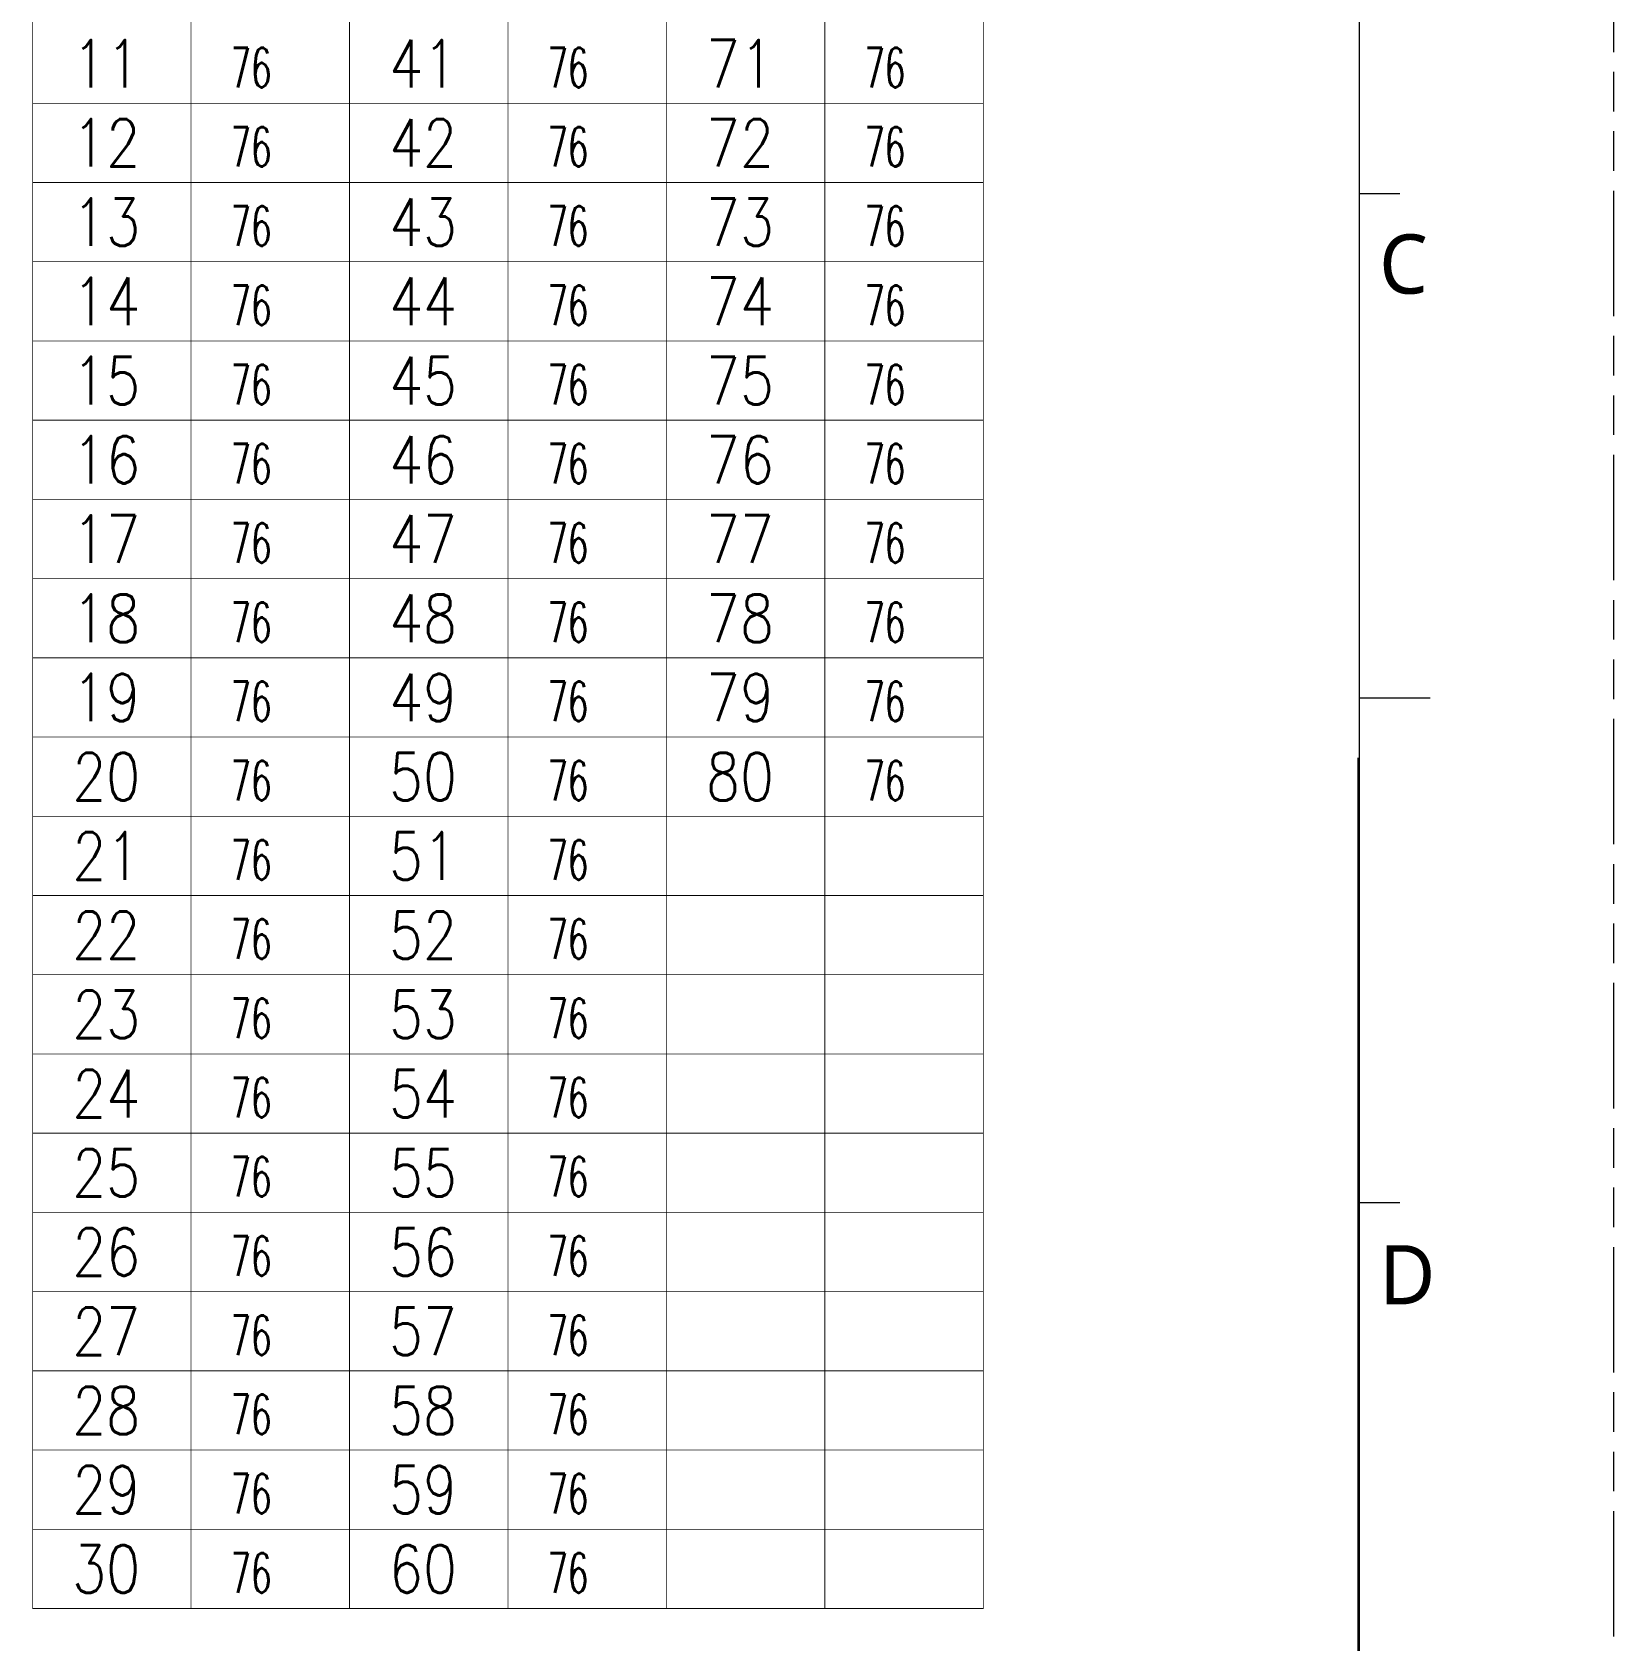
# Model space of a CAD drawing. Extents: x 726 to 4465, y 139 to 737.
# Drawn here: x 4345.4 to 4465.2, y 413.7 to 535.6 of the extents above; entities that cross this region are included whole.
import ezdxf

# ---------------------------------------------------------------- set-up
doc = ezdxf.new("R2010")
doc.units = 0
doc.linetypes.add('PHANTOM', pattern=[29.5, 9.5, -1.5, 3, -1.5, 3, -1.5, 9.5])
doc.layers.get('0').update_dxf_attribs({"lineweight": 5})
doc.layers.add('0PAPERF', color=2, linetype='PHANTOM', lineweight=5, plot=False)
for name, color, linetype in [('biaozhu3', 10, 'Continuous'), ('quyukuang', 9, 'Continuous'), ('鵬鼎', 5, 'Continuous')]:
    doc.layers.add(name, color=color, linetype=linetype)
doc.styles.get("Standard").update_dxf_attribs({"font": 'txt.shx'})

# ---------------------------------------------------------------- blocks, each defined once
blk = doc.blocks.new('PAD_R9')
at = {"layer": 'quyukuang', "const_width": 0.5}
blk.add_lwpolyline([(0.25, 0, 1), (-0.25, 0, 1)], format="xyb", close=True, dxfattribs=at)

msp = doc.modelspace()

# ---------------------------------------------------------------- linework, layer by layer
for p, q in [((4445.96, 306.28), (4445.96, 714.43)), ((4445.96, 523.34), (4449.02, 523.34)), ((4445.96, 485.13), (4451.31, 485.13)), ((4445.84, 480.6), (4445.84, 393.12)), ((4445.96, 446.91), (4449.02, 446.91))]:
    msp.add_line(p, q)
at = {"layer": '0PAPERF'}
msp.add_line((4465.23, 294.05), (4465.23, 737.37), dxfattribs=at)
at = {"layer": 'biaozhu3', "const_width": 0.06}
for points in [[(4345.47, 602.17), (4345.47, 416.17)], [(4357.47, 602.17), (4357.47, 416.17)], [(4369.47, 602.17), (4369.47, 416.17)], [(4381.47, 602.17), (4381.47, 416.17)], [(4393.47, 602.17), (4393.47, 416.17)], [(4405.47, 602.17), (4405.47, 416.17)], [(4417.47, 602.17), (4417.47, 416.17)], [(4345.47, 530.17), (4417.47, 530.17)], [(4345.47, 524.17), (4417.47, 524.17)], [(4345.47, 518.17), (4417.47, 518.17)], [(4345.47, 512.17), (4417.47, 512.17)], [(4345.47, 506.17), (4417.47, 506.17)], [(4345.47, 500.17), (4417.47, 500.17)], [(4345.47, 494.17), (4417.47, 494.17)], [(4345.47, 488.17), (4417.47, 488.17)], [(4345.47, 482.17), (4417.47, 482.17)], [(4345.47, 476.17), (4417.47, 476.17)], [(4345.47, 470.17), (4417.47, 470.17)], [(4345.47, 464.17), (4417.47, 464.17)], [(4345.47, 458.17), (4417.47, 458.17)], [(4345.47, 452.17), (4417.47, 452.17)], [(4345.47, 446.17), (4417.47, 446.17)], [(4345.47, 440.17), (4417.47, 440.17)], [(4345.47, 434.17), (4417.47, 434.17)], [(4345.47, 428.17), (4417.47, 428.17)], [(4345.47, 422.17), (4417.47, 422.17)], [(4345.47, 416.17), (4417.47, 416.17)]]:
    msp.add_lwpolyline(points, dxfattribs=at)

# ---------------------------------------------------------------- block references
at = {"layer": 'biaozhu3', "xscale": 0.06, "yscale": 0.06, "zscale": 6}
for p in [(4345.47, 530.17), (4417.47, 530.17), (4345.47, 524.17), (4417.47, 524.17), (4345.47, 518.17), (4417.47, 518.17), (4345.47, 512.17), (4417.47, 512.17), (4345.47, 506.17), (4417.47, 506.17), (4345.47, 500.17), (4417.47, 500.17), (4345.47, 494.17), (4417.47, 494.17), (4345.47, 488.17), (4417.47, 488.17), (4345.47, 482.17), (4417.47, 482.17), (4345.47, 476.17), (4417.47, 476.17), (4345.47, 470.17), (4417.47, 470.17), (4345.47, 464.17), (4417.47, 464.17), (4345.47, 458.17), (4417.47, 458.17), (4345.47, 452.17), (4417.47, 452.17), (4345.47, 446.17), (4417.47, 446.17), (4345.47, 440.17), (4417.47, 440.17), (4345.47, 434.17), (4417.47, 434.17), (4345.47, 428.17), (4417.47, 428.17), (4345.47, 422.17), (4417.47, 422.17), (4345.47, 416.17), (4345.47, 416.17), (4357.47, 416.17), (4369.47, 416.17), (4381.47, 416.17), (4393.47, 416.17), (4405.47, 416.17), (4417.47, 416.17), (4417.47, 416.17)]:
    msp.add_blockref('PAD_R9', p, dxfattribs=at)

# ---------------------------------------------------------------- texts
at = {"layer": 'biaozhu3'}
for s, height, width, p in [('11', 3.6, 0.833333, (4348.47, 531.37)), ('41', 3.6, 0.833333, (4372.47, 531.37)), ('71', 3.6, 0.833333, (4396.47, 531.37)), ('76', 3, 0.6, (4360.47, 531.37)), ('76', 3, 0.6, (4384.47, 531.37)), ('76', 3, 0.6, (4408.47, 531.37)), ('12', 3.6, 0.833333, (4348.47, 525.37)), ('42', 3.6, 0.833333, (4372.47, 525.37)), ('72', 3.6, 0.833333, (4396.47, 525.37)), ('76', 3, 0.6, (4360.47, 525.37)), ('76', 3, 0.6, (4384.47, 525.37)), ('76', 3, 0.6, (4408.47, 525.37)), ('13', 3.6, 0.833333, (4348.47, 519.37)), ('43', 3.6, 0.833333, (4372.47, 519.37)), ('73', 3.6, 0.833333, (4396.47, 519.37)), ('76', 3, 0.6, (4360.47, 519.37)), ('76', 3, 0.6, (4384.47, 519.37)), ('76', 3, 0.6, (4408.47, 519.37)), ('14', 3.6, 0.833333, (4348.47, 513.37)), ('44', 3.6, 0.833333, (4372.47, 513.37)), ('74', 3.6, 0.833333, (4396.47, 513.37)), ('76', 3, 0.6, (4360.47, 513.37)), ('76', 3, 0.6, (4384.47, 513.37)), ('76', 3, 0.6, (4408.47, 513.37)), ('15', 3.6, 0.833333, (4348.47, 507.37)), ('45', 3.6, 0.833333, (4372.47, 507.37)), ('75', 3.6, 0.833333, (4396.47, 507.37)), ('76', 3, 0.6, (4360.47, 507.37)), ('76', 3, 0.6, (4384.47, 507.37)), ('76', 3, 0.6, (4408.47, 507.37)), ('16', 3.6, 0.833333, (4348.47, 501.37)), ('46', 3.6, 0.833333, (4372.47, 501.37)), ('76', 3.6, 0.833333, (4396.47, 501.37)), ('76', 3, 0.6, (4360.47, 501.37)), ('76', 3, 0.6, (4384.47, 501.37)), ('76', 3, 0.6, (4408.47, 501.37)), ('17', 3.6, 0.833333, (4348.47, 495.37)), ('76', 3, 0.6, (4360.47, 495.37)), ('47', 3.6, 0.833333, (4372.47, 495.37)), ('76', 3, 0.6, (4384.47, 495.37)), ('77', 3.6, 0.833333, (4396.47, 495.37)), ('76', 3, 0.6, (4408.47, 495.37)), ('18', 3.6, 0.833333, (4348.47, 489.37)), ('76', 3, 0.6, (4360.47, 489.37)), ('48', 3.6, 0.833333, (4372.47, 489.37)), ('76', 3, 0.6, (4384.47, 489.37)), ('78', 3.6, 0.833333, (4396.47, 489.37)), ('76', 3, 0.6, (4408.47, 489.37)), ('19', 3.6, 0.833333, (4348.47, 483.37)), ('76', 3, 0.6, (4360.47, 483.37)), ('49', 3.6, 0.833333, (4372.47, 483.37)), ('76', 3, 0.6, (4384.47, 483.37)), ('79', 3.6, 0.833333, (4396.47, 483.37)), ('76', 3, 0.6, (4408.47, 483.37)), ('20', 3.6, 0.833333, (4348.47, 477.37)), ('76', 3, 0.6, (4360.47, 477.37)), ('50', 3.6, 0.833333, (4372.47, 477.37)), ('76', 3, 0.6, (4384.47, 477.37)), ('80', 3.6, 0.833333, (4396.47, 477.37)), ('76', 3, 0.6, (4408.47, 477.37)), ('21', 3.6, 0.833333, (4348.47, 471.37)), ('76', 3, 0.6, (4360.47, 471.37)), ('51', 3.6, 0.833333, (4372.47, 471.37)), ('76', 3, 0.6, (4384.47, 471.37)), ('22', 3.6, 0.833333, (4348.47, 465.37)), ('76', 3, 0.6, (4360.47, 465.37)), ('52', 3.6, 0.833333, (4372.47, 465.37)), ('76', 3, 0.6, (4384.47, 465.37)), ('23', 3.6, 0.833333, (4348.47, 459.37)), ('53', 3.6, 0.833333, (4372.47, 459.37)), ('76', 3, 0.6, (4360.47, 459.37)), ('76', 3, 0.6, (4384.47, 459.37)), ('24', 3.6, 0.833333, (4348.47, 453.37)), ('54', 3.6, 0.833333, (4372.47, 453.37)), ('76', 3, 0.6, (4360.47, 453.37)), ('76', 3, 0.6, (4384.47, 453.37)), ('25', 3.6, 0.833333, (4348.47, 447.37)), ('55', 3.6, 0.833333, (4372.47, 447.37)), ('76', 3, 0.6, (4360.47, 447.37)), ('76', 3, 0.6, (4384.47, 447.37)), ('26', 3.6, 0.833333, (4348.47, 441.37)), ('56', 3.6, 0.833333, (4372.47, 441.37)), ('76', 3, 0.6, (4360.47, 441.37)), ('76', 3, 0.6, (4384.47, 441.37)), ('27', 3.6, 0.833333, (4348.47, 435.37)), ('57', 3.6, 0.833333, (4372.47, 435.37)), ('76', 3, 0.6, (4360.47, 435.37)), ('76', 3, 0.6, (4384.47, 435.37)), ('28', 3.6, 0.833333, (4348.47, 429.37)), ('58', 3.6, 0.833333, (4372.47, 429.37)), ('76', 3, 0.6, (4360.47, 429.37)), ('76', 3, 0.6, (4384.47, 429.37)), ('29', 3.6, 0.833333, (4348.47, 423.37)), ('59', 3.6, 0.833333, (4372.47, 423.37)), ('76', 3, 0.6, (4360.47, 423.37)), ('76', 3, 0.6, (4384.47, 423.37)), ('30', 3.6, 0.833333, (4348.47, 417.37)), ('76', 3, 0.6, (4360.47, 417.37)), ('60', 3.6, 0.833333, (4372.47, 417.37)), ('76', 3, 0.6, (4384.47, 417.37))]:
    msp.add_text(s, height=height, dxfattribs=dict(at, width=width)).set_placement(p)
at = {"layer": '鵬鼎', "char_height": 4.4855, "width": 8.4608, "attachment_point": 1}
for s, insert in [('{\\fMicrosoft JhengHei|b0|i0|c136|p0;\\C0;C}', (4447.45, 520.24)), ('{\\fMicrosoft JhengHei|b0|i0|c136|p0;\\C0;D}', (4447.45, 443.69))]:
    msp.add_mtext(s, dxfattribs=dict(at, insert=insert))

doc.saveas('drawing.dxf')
